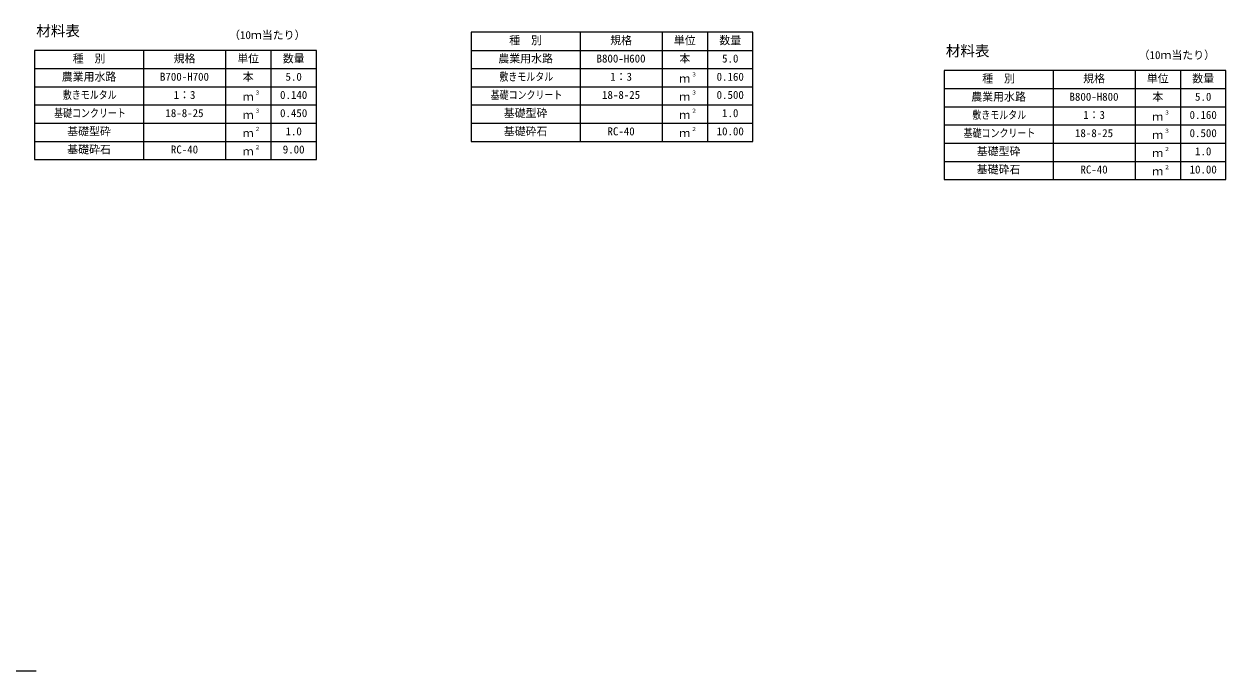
# Model space of a CAD drawing. Units: millimetres, scale not verified. Extents: x -33600 to 33600, y -11880 to 11880.
# Drawn here: x 19736 to 26343, y 2391 to 5947 of the extents above; entities that cross this region are included whole.
import ezdxf
from ezdxf.enums import TextEntityAlignment as Align

# ---------------------------------------------------------------- set-up
doc = ezdxf.new("R2010")
doc.units = ezdxf.units.MM
doc.header["$LTSCALE"] = 40
for name, color, linetype, lineweight in [('0-0_DIM', 7, 'Continuous', 25), ('0-3_HYO', 3, 'Continuous', 25), ('0-4_HYO2', 4, 'Continuous', 25), ('0-6_TXT', 7, 'Continuous', 25)]:
    doc.layers.add(name, color=color, linetype=linetype, lineweight=lineweight)
doc.styles.add('ＭＳ ゴシック', font='')
doc.styles.get('ＭＳ ゴシック').set_extended_font_data('MS Gothic')

msp = doc.modelspace()

# ---------------------------------------------------------------- linework, layer by layer
at = {"layer": '0-0_DIM'}
msp.add_line((19154.78, 2390.76), (19801.66, 2390.76), dxfattribs=at)
at = {"layer": '0-3_HYO'}
for p, q in [((22793.16, 5901.95), (22793.16, 5301.95)), ((23243.16, 5901.95), (23243.16, 5301.95)), ((23493.16, 5901.95), (23493.16, 5301.95)), ((20393.16, 5801.95), (20393.16, 5201.95)), ((20843.16, 5801.95), (20843.16, 5201.95)), ((21093.16, 5801.95), (21093.16, 5201.95)), ((22193.16, 5801.95), (23743.16, 5801.95)), ((19793.16, 5701.95), (21343.16, 5701.95)), ((25393.16, 5691.95), (25393.16, 5091.95)), ((25843.16, 5691.95), (25843.16, 5091.95)), ((26093.16, 5691.95), (26093.16, 5091.95)), ((24793.16, 5591.95), (26343.16, 5591.95))]:
    msp.add_line(p, q, dxfattribs=at)
for points in [[(22193.16, 5301.95), (23743.16, 5301.95), (23743.16, 5901.95), (22193.16, 5901.95)], [(19793.16, 5201.95), (21343.16, 5201.95), (21343.16, 5801.95), (19793.16, 5801.95)], [(24793.16, 5091.95), (26343.16, 5091.95), (26343.16, 5691.95), (24793.16, 5691.95)]]:
    msp.add_lwpolyline(points, close=True, dxfattribs=at)
at = {"layer": '0-4_HYO2'}
for p, q in [((22193.16, 5701.95), (23743.16, 5701.95)), ((19793.16, 5601.95), (21343.16, 5601.95)), ((22193.16, 5601.95), (23743.16, 5601.95)), ((19793.16, 5501.95), (21343.16, 5501.95)), ((22193.16, 5501.95), (23743.16, 5501.95)), ((24793.16, 5491.95), (26343.16, 5491.95)), ((19793.16, 5401.95), (21343.16, 5401.95)), ((22193.16, 5401.95), (23743.16, 5401.95)), ((24793.16, 5391.95), (26343.16, 5391.95)), ((19793.16, 5301.95), (21343.16, 5301.95)), ((24793.16, 5291.95), (26343.16, 5291.95)), ((24793.16, 5191.95), (26343.16, 5191.95))]:
    msp.add_line(p, q, dxfattribs=at)

# ---------------------------------------------------------------- texts
at = {"layer": '0-6_TXT', "style": 'ＭＳ ゴシック'}
for s, height, p in [('材料表', 58.65, (19803.16, 5861.95)), ('（10ｍ当たり）', 43.99, (20863.15, 5850.95)), ('種\u3000別', 43.99, (22403.16, 5821.95)), ('規格', 43.99, (22958.16, 5821.95)), ('単位', 43.99, (23308.16, 5821.95)), ('数量', 43.99, (23558.16, 5821.95)), ('材料表', 58.65, (24803.16, 5751.95)), ('種\u3000別', 43.99, (20003.16, 5721.95)), ('規格', 43.99, (20558.16, 5721.95)), ('単位', 43.99, (20908.16, 5721.95)), ('数量', 43.99, (21158.16, 5721.95)), ('農業用水路', 43.99, (22343.16, 5721.95)), ('B800-H600', 43.99, (22883.16, 5721.95)), ('本', 43.99, (23338.16, 5721.95)), ('5.0', 43.99, (23573.16, 5721.95)), ('（10ｍ当たり）', 43.99, (25863.15, 5740.95)), ('農業用水路', 43.99, (19943.16, 5621.95)), ('本', 43.99, (20938.16, 5621.95)), ('B700-H700', 43.99, (20483.16, 5621.95)), ('5.0', 43.99, (21173.16, 5621.95)), ('1：3', 43.99, (22958.16, 5621.95)), ('ｍ', 43.99, (23338.16, 5611.95)), ('３', 21.99, (23403.7, 5652.32)), ('0.160', 43.99, (23543.16, 5621.95)), ('種\u3000別', 43.99, (25003.16, 5611.95)), ('規格', 43.99, (25558.16, 5611.95)), ('単位', 43.99, (25908.16, 5611.95)), ('数量', 43.99, (26158.16, 5611.95)), ('1：3', 43.99, (20558.16, 5521.95)), ('ｍ', 43.99, (20938.16, 5511.95)), ('３', 21.99, (21003.7, 5552.32)), ('0.140', 43.99, (21143.16, 5521.95)), ('18-8-25', 43.99, (22913.16, 5521.95)), ('ｍ', 43.99, (23338.16, 5511.95)), ('３', 21.99, (23403.7, 5552.32)), ('0.500', 43.99, (23543.16, 5521.95)), ('農業用水路', 43.99, (24943.16, 5511.95)), ('B800-H800', 43.99, (25483.16, 5511.95)), ('本', 43.99, (25938.16, 5511.95)), ('5.0', 43.99, (26173.16, 5511.95)), ('基礎型砕', 43.99, (22373.16, 5421.95)), ('18-8-25', 43.99, (20513.16, 5421.95)), ('ｍ', 43.99, (20938.16, 5411.95)), ('３', 21.99, (21003.7, 5452.32)), ('0.450', 43.99, (21143.16, 5421.95)), ('ｍ', 43.99, (23338.16, 5411.95)), ('２', 21.99, (23403.7, 5452.32)), ('1.0', 43.99, (23573.16, 5421.95)), ('1：3', 43.99, (25558.16, 5411.95)), ('ｍ', 43.99, (25938.16, 5401.95)), ('３', 21.99, (26003.7, 5442.32)), ('0.160', 43.99, (26143.16, 5411.95)), ('基礎型砕', 43.99, (19973.16, 5321.95)), ('ｍ', 43.99, (20938.16, 5311.95)), ('２', 21.99, (21003.7, 5352.32)), ('1.0', 43.99, (21173.16, 5321.95)), ('基礎砕石', 43.99, (22373.16, 5321.95)), ('RC-40', 43.99, (22943.16, 5321.95)), ('ｍ', 43.99, (23338.16, 5311.95)), ('２', 21.99, (23403.7, 5352.32)), ('10.00', 43.99, (23543.16, 5321.95)), ('18-8-25', 43.99, (25513.16, 5311.95)), ('３', 21.99, (26003.7, 5342.32)), ('0.500', 43.99, (26143.16, 5311.95)), ('ｍ', 43.99, (25938.16, 5301.95)), ('基礎砕石', 43.99, (19973.16, 5221.95)), ('RC-40', 43.99, (20543.16, 5221.95)), ('ｍ', 43.99, (20938.16, 5211.95)), ('２', 21.99, (21003.7, 5252.32)), ('9.00', 43.99, (21158.16, 5221.95)), ('基礎型砕', 43.99, (24973.16, 5211.95)), ('ｍ', 43.99, (25938.16, 5201.95)), ('２', 21.99, (26003.7, 5242.32)), ('1.0', 43.99, (26173.16, 5211.95)), ('基礎砕石', 43.99, (24973.16, 5111.95)), ('RC-40', 43.99, (25543.16, 5111.95)), ('２', 21.99, (26003.7, 5142.32)), ('10.00', 43.99, (26143.16, 5111.95)), ('ｍ', 43.99, (25938.16, 5101.95))]:
    msp.add_text(s, height=height, dxfattribs=at).set_placement(p, align=Align.BOTTOM_LEFT)
at = {"layer": '0-6_TXT', "style": 'ＭＳ ゴシック', "width": 0.8}
for s, p in [('敷きモルタル', (22349.16, 5621.95)), ('敷きモルタル', (19949.16, 5521.95)), ('基礎コンクリート', (22301.16, 5521.95)), ('基礎コンクリート', (19901.16, 5421.95)), ('敷きモルタル', (24949.16, 5411.95)), ('基礎コンクリート', (24901.16, 5311.95))]:
    msp.add_text(s, height=43.99, dxfattribs=at).set_placement(p, align=Align.BOTTOM_LEFT)

doc.saveas('drawing.dxf')
